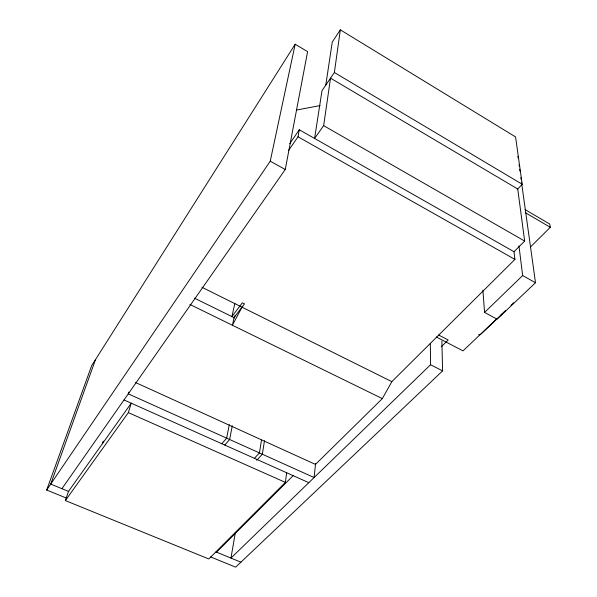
<?xml version="1.0" encoding="UTF-8"?>
<svg xmlns="http://www.w3.org/2000/svg" width="597" height="597" viewBox="0 0 597 597"><rect width="100%" height="100%" fill="white"/><g stroke="black" fill="none" stroke-linecap="round" stroke-linejoin="round"><path stroke-width="0.9" d="M315.559 463.653L314.112 477.54L128.273 393.856L128.833 392.08M65.364 500.577L128.355 412.624L131.243 403.176L68.491 491.383L65.364 500.577L208.793 558.971L285.381 482.376L286.65 472.757M135.661 382.58L315.477 464.406L382.341 398.609L391.841 381.647L514.92 259.397L514.01 251.725L524.651 241.061L517.733 189.01L330.522 78.147L323.649 125.639L314.589 138.452L322.022 90.587L334.372 72.506L340.335 29.85L515.584 136.952L522.203 184.257L517.226 189.555M325.79 85.065L332.275 41.991L340.335 29.85M264.486 440.705L262.344 454.227L256.658 460.324M261.501 440.049L259.426 452.914L254.412 458.324M235.382 532.367L230.957 558.083L430.571 364.737L430.333 343.379M288.523 150.556L298.022 136.788L299.291 129.765L514.01 251.725M61.924 488.689L285.262 169.488L307.604 51.648L295.172 44.23L91.654 365.677L46.685 490.025L66.528 498.122M232.293 425.765L229.629 439.496L224.778 445.056M229.3 424.691L226.644 438.153L221.785 443.75M46.685 490.025L270.24 161.197L295.172 44.23M231.927 316.597L234.837 303.306M102.385 443.743L103.236 441.086M95.527 359.566L50.715 484.092L68.789 491.51M235.352 315.201L234.054 317.641L232.412 325.253L241.994 307.179M289.806 143.564L299.291 129.765M231.748 316.828L242.345 302.798L244.501 303.873L233.882 317.873M216.532 552.158L293.127 475.652M530.449 246.986L550.315 227.315L549.77 224.069L525.032 209.569M441.25 346.797L448.19 340.014L438.691 335.059M521.494 182.197L535.502 282.739L497.077 319.186L484.563 312.44L522.659 275.538L518.965 245.949M496.808 318.791L462.996 350.879L436.317 336.977M500.861 314.932L505.599 310.44M511.01 305.306L513.711 302.739M502.077 314.044L480.458 334.559L478.637 334.775M441.87 341.066L442.593 370.871L235.666 567.15L210.644 556.934M296.485 110.042L320.059 105.594M215.957 551.927L240.919 562.173M128.355 412.624L285.381 482.376M124.012 399.945L308.806 482.674M189.883 304.448L382.341 398.609M194.45 298.149L234.621 317.917M201.965 287.291L391.841 381.647M430.571 364.737L442.593 370.871M270.24 161.197L285.262 169.488M522.659 275.538L535.502 282.739M298.022 136.788L514.92 259.397M323.649 125.639L524.651 241.061M525.479 212.778L550.315 227.315M334.372 72.506L522.203 184.257M517.89 156.369L518.151 158.22M519.047 164.675L519.308 166.518M519.696 169.287L519.95 171.13M520.853 177.585L521.106 179.428M482.891 290.179L484.563 312.44"/></g></svg>
